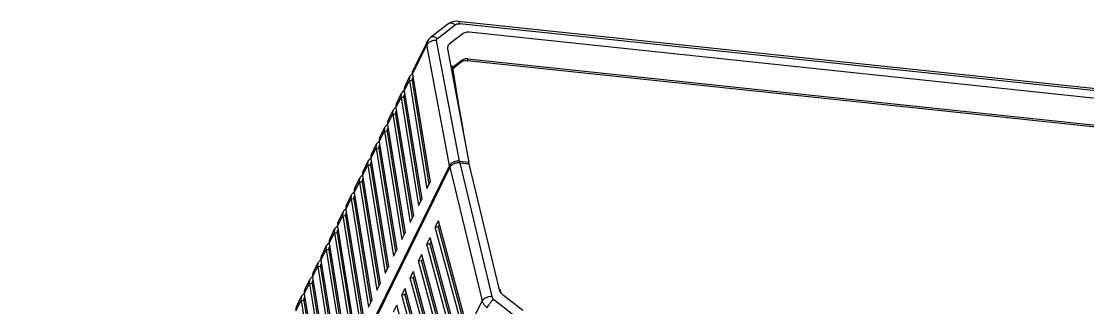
# Model space of a CAD drawing. Header units: millimetres. Extents: x 10368 to 13229, y -13270 to -11269.
# Drawn here: x 12144.4 to 12351.3, y -12955.7 to -12900.1 of the extents above; entities that cross this region are included whole.
import ezdxf

# ---------------------------------------------------------------- set-up
doc = ezdxf.new("R2010")
doc.units = ezdxf.units.MM

# ---------------------------------------------------------------- blocks, each defined once
blk = doc.blocks.new('u59')
at = {"color": 7, "linetype": 'Continuous'}
for p, q in [((336.591, 664.301), (419.707, 833.107)), ((336.658, 663.944), (419.76, 832.721)), ((341.215, 712.306), (346.916, 691.082)), ((345.339, 689.073), (339.643, 710.278)), ((340.214, 710.273), (345.915, 689.049)), ((364.868, 688.897), (361.465, 709.879)), ((361.651, 710.255), (364.905, 690.192)), ((365.484, 690.148), (362.081, 711.13)), ((339.598, 709.022), (345.299, 687.797)), ((363.867, 686.864), (360.464, 707.846)), ((337.981, 705.738), (343.682, 684.513)), ((343.722, 685.789), (338.026, 706.994)), ((338.597, 706.989), (344.298, 685.764)), ((363.251, 685.613), (359.848, 706.595)), ((360.034, 706.971), (363.288, 686.908)), ((342.105, 682.505), (336.409, 703.71)), ((336.98, 703.705), (342.681, 682.48)), ((358.417, 703.687), (361.671, 683.624)), ((362.25, 683.58), (358.847, 704.562)), ((336.364, 702.454), (342.065, 681.229)), ((361.634, 682.329), (358.231, 703.31)), ((340.488, 679.221), (334.792, 700.426)), ((335.363, 700.421), (341.064, 679.196)), ((360.017, 679.044), (356.614, 700.026)), ((356.8, 700.403), (360.054, 680.34)), ((360.633, 680.296), (357.23, 701.277)), ((334.747, 699.17), (340.448, 677.945)), ((359.016, 677.012), (355.613, 697.993)), ((333.131, 695.881), (330.35, 690.234)), ((333.131, 695.881), (338.831, 674.661)), ((338.871, 675.937), (333.174, 697.142)), ((333.746, 697.137), (339.447, 675.912)), ((358.4, 675.76), (354.997, 696.742)), ((355.183, 697.119), (358.437, 677.056)), ((328.12, 689.898), (323.282, 693.692)), ((356.783, 672.476), (353.38, 693.458)), ((353.565, 693.835), (356.82, 673.772)), ((357.399, 673.727), (353.996, 694.709)), ((322.472, 692.101), (326.198, 689.179)), ((347.532, 692.333), (346.916, 691.082)), ((352.379, 691.425), (351.763, 690.174)), ((355.782, 670.443), (352.379, 691.425)), ((366.378, 691.373), (365.377, 689.34)), ((366.485, 692.181), (365.484, 690.148)), ((334.709, 663.464), (328.468, 689.397)), ((336.591, 664.301), (330.35, 690.234)), ((345.339, 689.073), (345.091, 688.571)), ((345.915, 689.049), (345.299, 687.797)), ((345.339, 689.073), (345.915, 689.049)), ((355.166, 669.192), (351.763, 690.174)), ((351.948, 690.551), (355.203, 670.487)), ((364.905, 690.192), (364.719, 689.815)), ((364.775, 689.474), (364.822, 689.571)), ((364.846, 689.031), (365.024, 688.907)), ((364.905, 690.192), (365.484, 690.148)), ((326.66, 688.688), (326.833, 688.026)), ((326.973, 688.063), (332.845, 663.661)), ((350.762, 688.141), (350.146, 686.89)), ((350.331, 687.267), (353.586, 667.203)), ((354.165, 667.159), (350.762, 688.141)), ((363.288, 686.908), (363.102, 686.531)), ((363.288, 686.908), (363.867, 686.864)), ((364.761, 688.089), (363.76, 686.056)), ((364.868, 688.897), (363.867, 686.864)), ((364.869, 688.784), (365.024, 688.907)), ((343.722, 685.789), (343.474, 685.287)), ((344.298, 685.764), (343.682, 684.513)), ((343.722, 685.789), (344.298, 685.764)), ((349.145, 684.857), (348.529, 683.606)), ((352.548, 663.875), (349.145, 684.857)), ((353.549, 665.908), (350.146, 686.89)), ((363.251, 685.613), (362.25, 683.58)), ((363.158, 686.19), (363.205, 686.287)), ((363.229, 685.747), (363.407, 685.623)), ((363.252, 685.5), (363.407, 685.623)), ((351.932, 662.624), (348.529, 683.606)), ((348.714, 683.982), (351.969, 663.919)), ((361.671, 683.624), (361.485, 683.247)), ((361.541, 682.906), (361.588, 683.002)), ((361.671, 683.624), (362.25, 683.58)), ((363.144, 684.805), (362.143, 682.772)), ((342.105, 682.505), (341.857, 682.003)), ((342.681, 682.48), (342.065, 681.229)), ((342.105, 682.505), (342.681, 682.48)), ((347.528, 681.573), (346.912, 680.322)), ((347.097, 680.698), (350.352, 660.635)), ((350.931, 660.591), (347.528, 681.573)), ((361.527, 681.521), (360.526, 679.488)), ((361.634, 682.329), (360.633, 680.296)), ((361.612, 682.463), (361.79, 682.339)), ((361.635, 682.216), (361.79, 682.339)), ((340.488, 679.221), (340.24, 678.718)), ((341.064, 679.196), (340.448, 677.945)), ((340.488, 679.221), (341.064, 679.196)), ((350.315, 659.34), (346.912, 680.322)), ((360.017, 679.044), (359.016, 677.012)), ((360.054, 680.34), (359.868, 679.963)), ((359.924, 679.622), (359.971, 679.718)), ((359.995, 679.179), (360.173, 679.055)), ((360.018, 678.932), (360.173, 679.055)), ((360.054, 680.34), (360.633, 680.296)), ((345.911, 678.289), (345.295, 677.037)), ((348.698, 656.056), (345.295, 677.037)), ((345.48, 677.414), (348.735, 657.351)), ((349.314, 657.307), (345.911, 678.289)), ((358.437, 677.056), (358.251, 676.679)), ((358.437, 677.056), (359.016, 677.012)), ((359.91, 678.237), (358.909, 676.204)), ((338.871, 675.937), (338.623, 675.434)), ((339.447, 675.912), (338.831, 674.661)), ((338.871, 675.937), (339.447, 675.912)), ((344.294, 675.005), (343.678, 673.753)), ((347.697, 654.023), (344.294, 675.005)), ((358.293, 674.952), (357.292, 672.92)), ((358.4, 675.76), (357.399, 673.727)), ((358.307, 676.338), (358.354, 676.434)), ((358.378, 675.895), (358.556, 675.771)), ((358.401, 675.648), (358.556, 675.771)), ((347.081, 652.772), (343.678, 673.753)), ((343.863, 674.13), (347.118, 654.067)), ((356.783, 672.476), (355.782, 670.443)), ((356.82, 673.772), (356.634, 673.395)), ((356.689, 673.054), (356.737, 673.15)), ((356.761, 672.611), (356.939, 672.487)), ((356.784, 672.364), (356.939, 672.487)), ((356.82, 673.772), (357.399, 673.727)), ((342.677, 671.72), (342.061, 670.469)), ((345.464, 649.487), (342.061, 670.469)), ((342.246, 670.846), (345.501, 650.783)), ((346.08, 650.739), (342.677, 671.72)), ((355.203, 670.487), (355.017, 670.111)), ((355.203, 670.487), (355.782, 670.443)), ((356.676, 671.668), (355.675, 669.635)), ((333.12, 643.285), (83.862, 669.621)), ((84.024, 669.95), (333.282, 643.614)), ((341.06, 668.436), (340.444, 667.185)), ((344.463, 647.454), (341.06, 668.436)), ((355.059, 668.384), (354.058, 666.351)), ((355.166, 669.192), (354.165, 667.159)), ((355.072, 669.77), (355.12, 669.866)), ((355.144, 669.326), (355.322, 669.203)), ((355.167, 669.08), (355.322, 669.203)), ((343.846, 646.208), (340.444, 667.185)), ((340.629, 667.562), (343.884, 647.499)), ((353.586, 667.203), (353.4, 666.827)), ((353.455, 666.486), (353.503, 666.582)), ((353.586, 667.203), (354.165, 667.159)), ((81.743, 664.628), (332.872, 638.095)), ((353.442, 665.1), (352.441, 663.067)), ((353.549, 665.908), (352.548, 663.875)), ((353.527, 666.042), (353.705, 665.919)), ((353.55, 665.796), (353.705, 665.919)), ((80.648, 663.298), (334.692, 636.456)), ((80.964, 662.839), (335.009, 635.998)), ((334.709, 663.464), (332.845, 663.661)), ((332.902, 663.671), (332.949, 663.393)), ((337.055, 641.322), (332.913, 663.304)), ((334.777, 663.107), (332.913, 663.304)), ((334.943, 663.402), (333.501, 663.554)), ((334.777, 663.107), (339.184, 639.723)), ((336.658, 663.944), (341.066, 640.56)), ((351.932, 662.624), (350.931, 660.591)), ((351.969, 663.919), (351.783, 663.542)), ((351.838, 663.202), (351.886, 663.298)), ((351.91, 662.758), (352.088, 662.635)), ((351.933, 662.512), (352.088, 662.635)), ((351.969, 663.919), (352.548, 663.875)), ((350.352, 660.635), (350.166, 660.258)), ((350.221, 659.917), (350.269, 660.014)), ((350.352, 660.635), (350.931, 660.591)), ((351.825, 661.816), (350.824, 659.783)), ((350.208, 658.532), (349.207, 656.499)), ((350.315, 659.34), (349.314, 657.307)), ((350.293, 659.474), (350.471, 659.35)), ((350.316, 659.227), (350.471, 659.35)), ((333.994, 657.201), (334.909, 651.768)), ((348.698, 656.056), (347.697, 654.023)), ((348.735, 657.351), (348.549, 656.974)), ((348.604, 656.633), (348.652, 656.73)), ((348.676, 656.19), (348.854, 656.066)), ((348.699, 655.943), (348.854, 656.066)), ((348.735, 657.351), (349.314, 657.307)), ((347.118, 654.067), (346.932, 653.69)), ((347.118, 654.067), (347.697, 654.023)), ((348.591, 655.248), (347.59, 653.215)), ((334.909, 651.768), (336.109, 644.626)), ((346.974, 651.964), (345.973, 649.931)), ((347.081, 652.772), (346.08, 650.739)), ((346.987, 653.349), (347.035, 653.445)), ((347.059, 652.906), (347.237, 652.782)), ((347.082, 652.659), (347.237, 652.782)), ((345.501, 650.783), (345.315, 650.406)), ((345.37, 650.065), (345.418, 650.161)), ((345.501, 650.783), (346.08, 650.739)), ((345.357, 648.679), (344.356, 646.647)), ((345.464, 649.487), (344.463, 647.454)), ((345.442, 649.622), (345.62, 649.498)), ((345.465, 649.375), (345.62, 649.498)), ((343.846, 646.208), (341.066, 640.56)), ((343.884, 647.499), (343.698, 647.122)), ((343.753, 646.781), (343.801, 646.877)), ((343.825, 646.338), (344.003, 646.214)), ((343.846, 646.09), (344.003, 646.214)), ((343.884, 647.499), (344.463, 647.454)), ((333.12, 643.285), (333.282, 643.614)), ((334.32, 643.564), (335.894, 644.813)), ((334.32, 643.564), (334.482, 643.893)), ((336.027, 645.118), (334.482, 643.893)), ((335.894, 644.813), (336.031, 645.091)), ((336.11, 644.624), (336.109, 644.626)), ((340.972, 639.825), (343.748, 645.463)), ((334.065, 638.358), (336.719, 640.405)), ((339.033, 639.311), (335.586, 636.653)), ((336.977, 636.499), (340.423, 639.157)), ((340.422, 639.157), (340.423, 639.157)), ((335.009, 635.998), (335.009, 635.998)), ((335.009, 635.998), (335.379, 635.979)), ((335.379, 635.979), (336.268, 636.124)), ((336.268, 636.124), (336.977, 636.499))]:
    blk.add_line(p, q, dxfattribs=at)
blk.add_lwpolyline([(340.422, 639.157), (340.761, 639.491), (340.973, 639.828)], dxfattribs=at)
for centre, radius, start, end in [((364.308, 689.865), 1.191, 324.32645, 333.86627), ((362.691, 686.581), 1.191, 324.32645, 333.86627), ((361.074, 683.296), 1.191, 324.32645, 333.86627), ((359.457, 680.012), 1.191, 324.32645, 333.86627), ((357.84, 676.728), 1.191, 324.32645, 333.86627), ((356.223, 673.444), 1.191, 324.32645, 333.86627), ((354.606, 670.16), 1.191, 324.32645, 333.86627), ((352.989, 666.876), 1.191, 324.32645, 333.86627), ((330.469, 664.51), 2.726, 333.72902, 341.35821), ((351.372, 663.592), 1.191, 324.32645, 333.86627), ((349.755, 660.308), 1.191, 324.32645, 333.86627), ((348.138, 657.024), 1.191, 324.32645, 333.86627), ((346.521, 653.739), 1.191, 324.32645, 333.86627), ((344.904, 650.455), 1.191, 324.32645, 333.86627), ((343.287, 647.171), 1.191, 324.32645, 333.86627), ((336.193, 641.111), 0.881, 335.40566, 350.80955), ((336.522, 637.082), 0.739, 299.66838, 307.9262)]:
    blk.add_arc(centre, radius, start, end, dxfattribs=at)
for centre, start_param, end_param in [((335.192, 664.451), -2.0404537, -0.47156), ((335.259, 664.094), 4.2427316, 5.8116253)]:
    blk.add_ellipse(centre, major_axis=(1.467, 0.315), ratio=0.6452864, start_param=start_param, end_param=end_param, dxfattribs=at)
for points, start_tangent, end_tangent in [([(328.12, 689.898), (328.46, 690.244), (328.822, 690.675), (329.154, 691.13), (329.408, 691.542)], (0.738687, 0.6740486), (0.4772887, 0.8787465)), ([(330.35, 690.234), (330.279, 690.451), (330.173, 690.676), (330.03, 690.904), (329.853, 691.129), (329.644, 691.343), (329.406, 691.543)], (-0.2497363, 0.9683139), (-0.7954645, 0.6060002)), ([(366.378, 691.373), (366.486, 691.706), (366.486, 692.181)], (0.4406579, 0.8976751), (-0.1601047, 0.9871)), ([(326.198, 689.179), (326.555, 688.84), (326.818, 688.46), (326.973, 688.063)], (0.78691, -0.6170677), (0.2339956, -0.9722376)), ([(328.468, 689.397), (328.442, 689.48), (328.403, 689.567), (328.351, 689.654), (328.285, 689.74), (328.208, 689.822), (328.12, 689.898)], (-0.2340129, 0.9722335), (-0.7869141, 0.6170626)), ([(328.468, 689.397), (329.036, 689.431), (329.593, 689.602), (330.054, 689.884), (330.35, 690.234)], (0.9975688, -0.069688), (0.4699002, 0.8827195)), ([(364.905, 690.192), (364.905, 689.827), (364.822, 689.571)], (0.1601047, -0.9871), (-0.4406622, -0.897673)), ([(365.024, 688.907), (365.275, 689.17)], (0.7834617, 0.6214401), (0.5825537, 0.8127922)), ([(365.377, 689.34), (365.485, 689.673), (365.485, 690.148)], (0.4406665, 0.8976709), (-0.1601047, 0.9871)), ([(363.288, 686.908), (363.288, 686.542), (363.205, 686.287)], (0.1601047, -0.9871), (-0.4406622, -0.897673)), ([(364.761, 688.089), (364.869, 688.422), (364.869, 688.897)], (0.4406579, 0.8976751), (-0.1601047, 0.9871)), ([(363.144, 684.805), (363.252, 685.137), (363.252, 685.613)], (0.4406579, 0.8976751), (-0.1601047, 0.9871)), ([(363.407, 685.623), (363.658, 685.886)], (0.7834617, 0.6214401), (0.5825537, 0.8127922)), ([(363.76, 686.056), (363.868, 686.389), (363.868, 686.864)], (0.4406665, 0.8976709), (-0.1601047, 0.9871)), ([(361.671, 683.624), (361.671, 683.258), (361.588, 683.002)], (0.1601047, -0.9871), (-0.4406622, -0.897673)), ([(362.143, 682.772), (362.251, 683.105), (362.251, 683.58)], (0.4406665, 0.8976709), (-0.1601047, 0.9871)), ([(361.527, 681.521), (361.635, 681.853), (361.635, 682.328)], (0.4406579, 0.8976751), (-0.1601047, 0.9871)), ([(361.79, 682.339), (362.041, 682.602)], (0.7834617, 0.6214401), (0.5825537, 0.8127922)), ([(359.91, 678.237), (360.018, 678.569), (360.018, 679.044)], (0.4406579, 0.8976751), (-0.1601047, 0.9871)), ([(360.054, 680.34), (360.054, 679.974), (359.971, 679.718)], (0.1601047, -0.9871), (-0.4406622, -0.897673)), ([(360.173, 679.055), (360.424, 679.318)], (0.7834617, 0.6214401), (0.5825537, 0.8127922)), ([(360.526, 679.488), (360.634, 679.82), (360.634, 680.296)], (0.4406665, 0.8976709), (-0.1601047, 0.9871)), ([(358.437, 677.056), (358.437, 676.69), (358.354, 676.434)], (0.1601047, -0.9871), (-0.4406622, -0.897673)), ([(358.909, 676.204), (359.017, 676.536), (359.017, 677.011)], (0.4406665, 0.8976709), (-0.1601047, 0.9871)), ([(358.293, 674.952), (358.401, 675.285), (358.401, 675.76)], (0.4406579, 0.8976751), (-0.1601047, 0.9871)), ([(358.556, 675.771), (358.807, 676.034)], (0.7834617, 0.6214401), (0.5825537, 0.8127922)), ([(356.676, 671.668), (356.784, 672.001), (356.784, 672.476)], (0.4406579, 0.8976751), (-0.1601047, 0.9871)), ([(356.82, 673.772), (356.82, 673.406), (356.737, 673.15)], (0.1601047, -0.9871), (-0.4406622, -0.897673)), ([(356.939, 672.487), (357.19, 672.75)], (0.7834617, 0.6214401), (0.5825537, 0.8127922)), ([(357.292, 672.92), (357.4, 673.252), (357.4, 673.727)], (0.4406665, 0.8976709), (-0.1601047, 0.9871)), ([(355.203, 670.487), (355.203, 670.122), (355.12, 669.866)], (0.1601047, -0.9871), (-0.4406622, -0.897673)), ([(355.675, 669.635), (355.783, 669.968), (355.783, 670.443)], (0.4406665, 0.8976709), (-0.1601047, 0.9871)), ([(355.059, 668.384), (355.167, 668.717), (355.167, 669.192)], (0.4406579, 0.8976751), (-0.1601047, 0.9871)), ([(355.322, 669.203), (355.573, 669.466)], (0.7834617, 0.6214401), (0.5825537, 0.8127922)), ([(353.586, 667.203), (353.586, 666.838), (353.503, 666.582)], (0.1601047, -0.9871), (-0.4406622, -0.897673)), ([(354.058, 666.351), (354.166, 666.684), (354.166, 667.159)], (0.4406665, 0.8976709), (-0.1601047, 0.9871)), ([(353.442, 665.1), (353.55, 665.433), (353.55, 665.908)], (0.4406579, 0.8976751), (-0.1601047, 0.9871)), ([(353.705, 665.919), (353.956, 666.181)], (0.7834617, 0.6214401), (0.5825537, 0.8127922)), ([(335.331, 663.414), (334.943, 663.402)], (-0.9873269, -0.1586996), (-0.9944646, 0.1050721)), ([(335.716, 663.528), (335.331, 663.414)], (-0.9140765, -0.4055418), (-0.9873269, -0.1586996)), ([(351.825, 661.816), (351.933, 662.149), (351.933, 662.624)], (0.4406579, 0.8976751), (-0.1601047, 0.9871)), ([(351.969, 663.919), (351.969, 663.554), (351.886, 663.298)], (0.1601047, -0.9871), (-0.4406622, -0.897673)), ([(352.088, 662.635), (352.339, 662.897)], (0.7834617, 0.6214401), (0.5825537, 0.8127922)), ([(352.441, 663.067), (352.549, 663.4), (352.549, 663.875)], (0.4406665, 0.8976709), (-0.1601047, 0.9871)), ([(350.352, 660.635), (350.352, 660.27), (350.269, 660.014)], (0.1601047, -0.9871), (-0.4406622, -0.897673)), ([(350.824, 659.783), (350.932, 660.116), (350.932, 660.591)], (0.4406665, 0.8976709), (-0.1601047, 0.9871)), ([(350.208, 658.532), (350.316, 658.865), (350.316, 659.34)], (0.4406579, 0.8976751), (-0.1601047, 0.9871)), ([(350.471, 659.35), (350.722, 659.613)], (0.7834617, 0.6214401), (0.5825537, 0.8127922)), ([(348.591, 655.248), (348.699, 655.58), (348.699, 656.056)], (0.4406579, 0.8976751), (-0.1601047, 0.9871)), ([(348.735, 657.351), (348.735, 656.985), (348.652, 656.73)], (0.1601047, -0.9871), (-0.4406622, -0.897673)), ([(348.854, 656.066), (349.105, 656.329)], (0.7834617, 0.6214401), (0.5825537, 0.8127922)), ([(349.207, 656.499), (349.315, 656.832), (349.315, 657.307)], (0.4406665, 0.8976709), (-0.1601047, 0.9871)), ([(347.118, 654.067), (347.118, 653.701), (347.035, 653.445)], (0.1601047, -0.9871), (-0.4406622, -0.897673)), ([(347.59, 653.215), (347.698, 653.548), (347.698, 654.023)], (0.4406665, 0.8976709), (-0.1601047, 0.9871)), ([(346.974, 651.964), (347.082, 652.296), (347.082, 652.771)], (0.4406579, 0.8976751), (-0.1601047, 0.9871)), ([(347.237, 652.782), (347.488, 653.045)], (0.7834617, 0.6214401), (0.5825537, 0.8127922)), ([(345.501, 650.783), (345.501, 650.417), (345.418, 650.161)], (0.1601047, -0.9871), (-0.4406622, -0.897673)), ([(345.62, 649.498), (345.871, 649.761)], (0.7834617, 0.6214401), (0.5825537, 0.8127922)), ([(345.973, 649.931), (346.081, 650.263), (346.081, 650.739)], (0.4406665, 0.8976709), (-0.1601047, 0.9871)), ([(345.357, 648.68), (345.465, 649.012), (345.465, 649.487)], (0.4406579, 0.8976751), (-0.1601047, 0.9871)), ([(343.846, 646.208), (343.846, 645.767), (343.747, 645.463)], (0.1601047, -0.9871), (-0.4407454, -0.8976322)), ([(343.884, 647.499), (343.884, 647.133), (343.801, 646.877)], (0.1601047, -0.9871), (-0.4406622, -0.897673)), ([(344.003, 646.214), (344.254, 646.477)], (0.7834617, 0.6214401), (0.5825537, 0.8127922)), ([(344.356, 646.647), (344.464, 646.979), (344.464, 647.454)], (0.4406665, 0.8976709), (-0.1601047, 0.9871)), ([(333.741, 643.612), (333.282, 643.614)], (-0.9942747, -0.1068541), (-0.9944646, 0.1050721)), ([(334.15, 643.707), (333.741, 643.612)], (-0.9349611, -0.3547504), (-0.9942747, -0.1068541)), ([(333.988, 643.379), (334.321, 643.564)], (0.9349611, 0.3547504), (0.7834617, 0.6214401)), ([(334.482, 643.893), (334.15, 643.707)], (-0.7834617, -0.6214401), (-0.9349611, -0.3547504)), ([(335.894, 644.813), (336.06, 644.978)], (0.7834617, 0.6214401), (0.6210742, 0.7837517)), ([(333.121, 643.285), (333.58, 643.284)], (0.9944646, -0.1050721), (0.9942747, 0.1068541)), ([(333.58, 643.284), (333.988, 643.379)], (0.9942747, 0.1068541), (0.9349611, 0.3547504)), ([(336.719, 640.405), (336.948, 640.658), (336.994, 640.745)], (0.7918217, 0.6107524), (0.4169517, 0.9089286)), ([(337.063, 640.97), (337.055, 641.322)], (0.1600734, 0.9871051), (-0.1851982, 0.9827012)), ([(339.184, 639.723), (339.192, 639.648), (339.188, 639.573), (339.17, 639.499), (339.138, 639.43), (339.092, 639.366), (339.033, 639.311)], (0.1851786, -0.9827049), (-0.791829, -0.6107429)), ([(339.184, 639.723), (339.758, 639.727), (340.317, 639.888)], (0.9905953, -0.1368247), (0.914048, 0.405606)), ([(340.317, 639.888), (340.776, 640.18)], (0.914048, 0.405606), (0.7428061, 0.6695066)), ([(340.776, 640.18), (341.066, 640.56)], (0.7428061, 0.6695066), (0.4191147, 0.9079333)), ([(341.066, 640.56), (341.085, 640.354), (341.072, 640.149), (341.023, 639.947), (340.973, 639.828)], (0.1693166, -0.9855617), (-0.4389357, -0.8985185)), ([(332.872, 638.095), (333.331, 638.092), (333.737, 638.181), (334.065, 638.358)], (0.9944648, -0.1050698), (0.7918249, 0.6107482)), ([(339.033, 639.311), (339.502, 639.057), (339.972, 638.99), (340.374, 639.122), (340.422, 639.157)], (0.7960073, -0.605287), (0.7897151, 0.6134738)), ([(335.586, 636.653), (335.497, 636.594), (335.401, 636.545), (335.298, 636.506), (335.187, 636.477), (335.071, 636.458), (334.95, 636.447), (334.824, 636.447), (334.692, 636.456)], (-0.791832, -0.610739), (-0.994465, 0.105068)), ([(334.692, 636.456), (334.824, 636.129), (335.006, 635.998), (335.009, 635.998)], (0.2370145, -0.9715061), (0.9952566, -0.0972849)), ([(335.586, 636.653), (336.056, 636.398), (336.525, 636.332), (336.888, 636.44)], (0.7960073, -0.605287), (0.8687595, 0.4952342))]:
    blk.add_spline(points, degree=3, dxfattribs=dict(at, start_tangent=start_tangent, end_tangent=end_tangent))

msp = doc.modelspace()

# ---------------------------------------------------------------- block references
at = {"rotation": 180}
msp.add_blockref('u59', (12564.2, -12264.16), dxfattribs=at)

doc.saveas('drawing.dxf')
